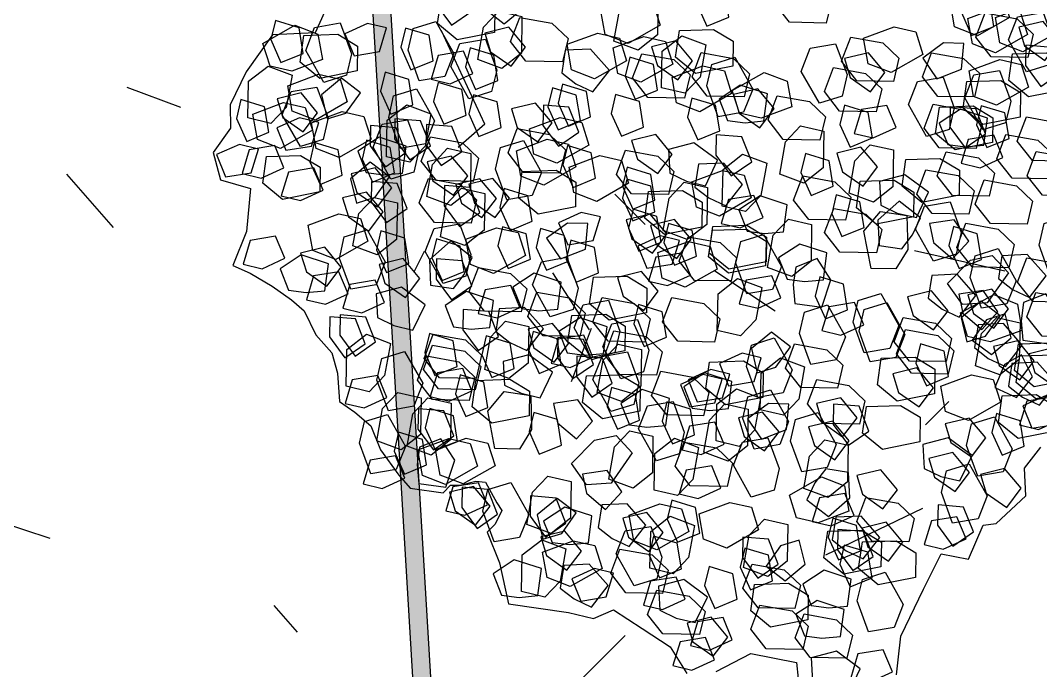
# Model space of a CAD drawing. Header units: metres. Extents: x 1851758 to 1852050, y 5187822 to 5188223.
# Drawn here: x 1851978.824 to 1851980.563, y 5187895.608 to 5187896.716 of the extents above; entities that cross this region are included whole.
import ezdxf

# ---------------------------------------------------------------- set-up
doc = ezdxf.new("R2010")
doc.units = ezdxf.units.M
doc.header["$LTSCALE"] = 2.5
for name, color, linetype in [('PRO_DEMOL_VEG', 94, 'CONTINUOUS'), ('PRO_VOI_PLANCHETTES', 232, 'CONTINUOUS'), ('PRO_VOI_VEG', 81, 'CONTINUOUS')]:
    doc.layers.add(name, color=color, linetype=linetype)

# ---------------------------------------------------------------- blocks, each defined once
blk = doc.blocks.new('arbuste fleurs blanches')
at = {"layer": 'PRO_VOI_VEG', "color": 66}
for points in [[(1.7704, -0.3832), (1.789, -0.2289), (1.9253, -0.179), (1.9733, -0.0308), (1.9913, 0.0923), (1.9665, 0.1677), (1.9969, 0.2644), (1.9451, 0.3466), (1.8393, 0.3432), (1.8072, 0.4878), (1.8173, 0.6115), (1.7526, 0.6186), (1.6677, 0.6388), (1.5915, 0.6632), (1.5383, 0.6862), (1.4762, 0.7521), (1.405, 0.7938), (1.3664, 0.8538), (1.3304, 0.9439), (1.2693, 0.9626), (1.2038, 0.9913), (1.147, 1.0588), (1.0613, 1.1223), (1.0109, 1.1532), (0.8997, 1.1348), (0.883, 1.102), (0.8516, 1.0923), (0.8052, 1.0624), (0.7724, 1.0559), (0.7147, 1.1115), (0.6908, 1.1317), (0.6977, 1.1822), (0.7159, 1.2169), (0.6442, 1.3044), (0.5726, 1.4277), (0.3687, 1.3946), (0.2812, 1.3886), (0.2255, 1.3389), (0.1121, 1.3707), (0.0025, 1.4012), (-0.079, 1.4702)], [(-0.1723, 1.4339), (-0.2665, 1.3398), (-0.4243, 1.3223), (-0.4461, 1.372)], [(-0.7623, 1.2598), (-0.7528, 1.2092), (-0.7368, 1.1289), (-0.7612, 0.953), (-0.7834, 0.8206), (-0.8776, 0.8095), (-0.89, 0.6843), (-0.9305, 0.6653), (-0.9984, 0.5446), (-0.9657, 0.4566), (-0.9971, 0.3707)]]:
    blk.add_lwpolyline(points, dxfattribs=at)
at = {"layer": 'PRO_VOI_VEG'}
for points in [[(-0.1553, 1.3976), (-0.1027, 1.3351), (-0.0242, 1.3751), (-0.0254, 1.4596), (-0.092, 1.4547)], [(-0.1921, 1.3143), (-0.1395, 1.2519), (-0.061, 1.2918), (-0.0622, 1.3764), (-0.1288, 1.3715)], [(-0.746, 1.2537), (-0.6933, 1.1913), (-0.6148, 1.2312), (-0.616, 1.3158), (-0.6826, 1.3109)], [(-0.4311, 1.2735), (-0.311, 1.3088), (-0.2415, 1.261), (-0.2463, 1.173), (-0.3571, 1.1592), (-0.425, 1.1925)], [(0.4173, 1.2583), (0.3897, 1.1814), (0.4637, 1.1336), (0.5362, 1.1771), (0.4985, 1.2322)], [(0.495, 0.9658), (0.459, 1.0857), (0.5062, 1.1555), (0.5943, 1.1513), (0.6088, 1.0406), (0.5759, 0.9724)], [(0.1703, 1.1136), (0.1427, 1.0367), (0.2167, 0.9889), (0.2892, 1.0324), (0.2515, 1.0875)], [(-0.2536, 0.8827), (-0.2896, 1.0026), (-0.2424, 1.0724), (-0.1543, 1.0682), (-0.1398, 0.9575), (-0.1726, 0.8893)], [(0.9655, 0.8343), (0.9295, 0.9542), (0.9767, 1.024), (1.0648, 1.0198), (1.0793, 0.909), (1.0465, 0.8409)], [(1.0688, 0.8481), (1.0328, 0.968), (1.0801, 1.0378), (1.1682, 1.0336), (1.1827, 0.9229), (1.1498, 0.8547)], [(0.2754, 0.7339), (0.2394, 0.8538), (0.2866, 0.9237), (0.3747, 0.9195), (0.3892, 0.8087), (0.3564, 0.7406)], [(1.1702, 0.7142), (1.0783, 0.7992), (1.0835, 0.8833), (1.1616, 0.9244), (1.2303, 0.8364), (1.2366, 0.761)], [(-0.4602, 0.7855), (-0.4076, 0.7231), (-0.3291, 0.763), (-0.3303, 0.8476), (-0.3968, 0.8427)], [(-0.0173, 0.8218), (0.1029, 0.857), (0.1724, 0.8093), (0.1676, 0.7212), (0.0568, 0.7074), (-0.0112, 0.7407)], [(-0.8485, 0.7456), (-0.7959, 0.6832), (-0.7173, 0.7231), (-0.7185, 0.8077), (-0.7851, 0.8028)], [(-0.2911, 0.783), (-0.3781, 0.8151), (-0.4281, 0.7318), (-0.3981, 0.6506), (-0.3207, 0.6627), (-0.2996, 0.7192)], [(0.9106, 0.7727), (0.9632, 0.7102), (1.0417, 0.7501), (1.0405, 0.8347), (0.9739, 0.8298)], [(-0.5472, 0.7337), (-0.5747, 0.6569), (-0.5007, 0.609), (-0.4282, 0.6525), (-0.4659, 0.7076)], [(-0.3685, 0.5631), (-0.4045, 0.683), (-0.3572, 0.7529), (-0.2691, 0.7486), (-0.2547, 0.6379), (-0.2875, 0.5698)], [(-0.0064, 0.5489), (-0.0424, 0.6688), (0.0049, 0.7386), (0.093, 0.7344), (0.1075, 0.6237), (0.0746, 0.5555)], [(0.0359, 0.687), (0.0885, 0.6246), (0.167, 0.6645), (0.1658, 0.7491), (0.0993, 0.7442)], [(0.2448, 0.6867), (0.2607, 0.5953), (0.3579, 0.5939), (0.413, 0.6606), (0.3637, 0.7215), (0.3043, 0.7113)], [(-0.0589, 0.4623), (-0.1508, 0.5473), (-0.1455, 0.6315), (-0.0675, 0.6726), (0.0012, 0.5845), (0.0075, 0.5091)], [(-0.103, 0.6676), (-0.1306, 0.5907), (-0.0566, 0.5429), (0.0159, 0.5864), (-0.0218, 0.6415)], [(0.7917, 0.5055), (0.7557, 0.6254), (0.8029, 0.6953), (0.891, 0.691), (0.9055, 0.5803), (0.8727, 0.5121)], [(0.402, 0.4642), (0.366, 0.5841), (0.4132, 0.6539), (0.5013, 0.6497), (0.5158, 0.539), (0.4829, 0.4708)], [(1.2859, 0.5759), (1.3385, 0.5134), (1.417, 0.5534), (1.4158, 0.6379), (1.3493, 0.633)], [(1.4128, 0.5854), (1.4654, 0.523), (1.544, 0.5629), (1.5428, 0.6475), (1.4762, 0.6425)], [(0.552, 0.5394), (0.6046, 0.4769), (0.6831, 0.5169), (0.6819, 0.6014), (0.6153, 0.5965)], [(0.6721, 0.5958), (0.6445, 0.519), (0.7185, 0.4711), (0.791, 0.5147), (0.7533, 0.5698)], [(1.6554, 0.5351), (1.708, 0.4726), (1.7865, 0.5126), (1.7853, 0.5972), (1.7187, 0.5922)], [(0.3262, 0.5322), (0.4463, 0.5675), (0.5159, 0.5198), (0.5111, 0.4317), (0.4002, 0.4179), (0.3323, 0.4512)], [(0.9174, 0.5491), (0.9334, 0.4577), (1.0306, 0.4563), (1.0857, 0.523), (1.0364, 0.5839), (0.9769, 0.5737)], [(1.4175, 0.3577), (1.3256, 0.4427), (1.3308, 0.5268), (1.4089, 0.5679), (1.4776, 0.4799), (1.4839, 0.4045)], [(-0.3422, 0.541), (-0.3698, 0.4641), (-0.2958, 0.4163), (-0.2233, 0.4598), (-0.261, 0.5149)], [(0.1337, 0.43), (0.0811, 0.4924), (0.0026, 0.4525), (0.0037, 0.3679), (0.0703, 0.3729)], [(1.0466, 0.3397), (1.1336, 0.3076), (1.1837, 0.3909), (1.1537, 0.4721), (1.0762, 0.46), (1.0552, 0.4035)], [(1.6012, 0.2737), (1.6538, 0.2113), (1.7323, 0.2512), (1.7311, 0.3358), (1.6645, 0.3309)], [(1.0718, 0.119), (1.0358, 0.2389), (1.083, 0.3087), (1.1711, 0.3045), (1.1856, 0.1937), (1.1528, 0.1256)], [(1.3993, 0.1623), (1.4763, 0.1352), (1.5237, 0.2095), (1.4797, 0.2817), (1.4248, 0.2437)], [(1.7515, 0.2414), (1.8041, 0.179), (1.8827, 0.2189), (1.8815, 0.3035), (1.8149, 0.2986)], [(0.2382, 0.1255), (0.3238, 0.2168), (0.4079, 0.211), (0.4485, 0.1328), (0.36, 0.0646), (0.2846, 0.0588)], [(0.3192, 0.1725), (0.3718, 0.1101), (0.4503, 0.15), (0.4491, 0.2346), (0.3826, 0.2296)], [(0.8019, 0.1377), (0.7492, 0.2002), (0.6707, 0.1603), (0.6719, 0.0757), (0.7385, 0.0806)], [(1.1581, 0.003), (1.1221, 0.1229), (1.1694, 0.1928), (1.2575, 0.1885), (1.272, 0.0778), (1.2391, 0.0096)], [(-0.8593, 0.1739), (-0.8869, 0.097), (-0.8129, 0.0492), (-0.7404, 0.0927), (-0.7781, 0.1478)], [(1.7258, 0.1055), (1.6982, 0.0287), (1.7722, -0.0192), (1.8447, 0.0243), (1.807, 0.0794)], [(-0.5279, 0.1003), (-0.5555, 0.0235), (-0.4815, -0.0244), (-0.409, 0.0192), (-0.4467, 0.0742)], [(-0.0229, -0.1173), (-0.0589, 0.0026), (-0.0116, 0.0725), (0.0765, 0.0683), (0.091, -0.0425), (0.0581, -0.1106)], [(1.402, -0.1513), (1.3101, -0.0663), (1.3154, 0.0179), (1.3934, 0.059), (1.4621, -0.0291), (1.4684, -0.1045)], [(-0.7222, 0.0321), (-0.7497, -0.0448), (-0.6758, -0.0926), (-0.6032, -0.0491), (-0.641, 0.006)], [(0.7827, -0.1453), (0.8683, -0.054), (0.9524, -0.0597), (0.993, -0.138), (0.9046, -0.2062), (0.8291, -0.212)], [(-0.3706, -0.2508), (-0.2836, -0.2829), (-0.2336, -0.1996), (-0.2636, -0.1184), (-0.341, -0.1304), (-0.3621, -0.187)], [(1.2343, -0.2595), (1.2869, -0.3219), (1.3654, -0.282), (1.3642, -0.1974), (1.2977, -0.2023)], [(1.6912, -0.2565), (1.6386, -0.1941), (1.5601, -0.234), (1.5613, -0.3186), (1.6279, -0.3137)], [(0.0333, -0.4332), (-0.0027, -0.3133), (0.0446, -0.2435), (0.1326, -0.2477), (0.1471, -0.3585), (0.1143, -0.4266)], [(-0.2121, -0.4432), (-0.2482, -0.3233), (-0.2009, -0.2535), (-0.1128, -0.2577), (-0.0983, -0.3684), (-0.1312, -0.4366)], [(1.1332, -0.4951), (1.0972, -0.3752), (1.1445, -0.3054), (1.2326, -0.3096), (1.2471, -0.4203), (1.2142, -0.4885)], [(0.2455, -0.3781), (0.2179, -0.4549), (0.2919, -0.5028), (0.3644, -0.4592), (0.3267, -0.4042)], [(0.747, -0.4585), (0.8326, -0.3671), (0.9167, -0.3729), (0.9574, -0.4512), (0.8689, -0.5193), (0.7934, -0.5252)], [(-0.5762, -0.5317), (-0.5236, -0.5942), (-0.4451, -0.5543), (-0.4463, -0.4697), (-0.5128, -0.4746)], [(0.7091, -0.6952), (0.6731, -0.5753), (0.7204, -0.5054), (0.8085, -0.5096), (0.823, -0.6204), (0.7901, -0.6885)], [(-0.613, -0.8903), (-0.6405, -0.9672), (-0.5666, -1.015), (-0.494, -0.9715), (-0.5318, -0.9164)], [(-0.6181, -0.9866), (-0.5326, -0.8953), (-0.4484, -0.901), (-0.4078, -0.9793), (-0.4963, -1.0475), (-0.5717, -1.0533)]]:
    blk.add_lwpolyline(points, close=True, dxfattribs=at)
at = {"layer": 'PRO_VOI_VEG', "color": 67}
for points in [[(0.4854, 1.3708), (0.5019, 1.2796), (0.5991, 1.2788), (0.6538, 1.3458), (0.6041, 1.4064), (0.5447, 1.3959)], [(-0.1473, 1.3874), (-0.1743, 1.3104), (-0.1001, 1.263), (-0.0278, 1.307), (-0.0659, 1.3618)], [(0.5429, 1.3748), (0.5781, 1.2546), (0.5304, 1.1851), (0.4423, 1.1899), (0.4285, 1.3007), (0.4618, 1.3687)], [(0.3926, 1.2815), (0.3404, 1.3443), (0.2617, 1.3049), (0.2623, 1.2203), (0.3289, 1.2248)], [(0.3, 1.353), (0.2679, 1.266), (0.3513, 1.216), (0.4324, 1.246), (0.4204, 1.3234), (0.3639, 1.3445)], [(0.3048, 1.2163), (0.3898, 1.3082), (0.4739, 1.3029), (0.515, 1.2249), (0.427, 1.1562), (0.3516, 1.1499)], [(0.1823, 1.2404), (0.2736, 1.1548), (0.2679, 1.0707), (0.1896, 1.0301), (0.1214, 1.1186), (0.1156, 1.194)], [(0.1085, 1.1884), (0.0461, 1.1358), (0.086, 1.0573), (0.1706, 1.0585), (0.1657, 1.125)], [(0.3756, 1.1477), (0.3921, 1.0564), (0.4893, 1.0556), (0.544, 1.1227), (0.4943, 1.1833), (0.4349, 1.1727)], [(0.7603, 1.2065), (0.7332, 1.1295), (0.8075, 1.0821), (0.8797, 1.1261), (0.8417, 1.1809)], [(0.1492, 1.1667), (0.1844, 1.0465), (0.1367, 0.977), (0.0487, 0.9818), (0.0349, 1.0926), (0.0682, 1.1606)], [(-0.6197, 0.9379), (-0.7111, 1.0235), (-0.7053, 1.1076), (-0.627, 1.1482), (-0.5588, 1.0597), (-0.553, 0.9843)], [(-0.5325, 1.086), (-0.516, 0.9948), (-0.4188, 0.994), (-0.3641, 1.0611), (-0.4138, 1.1216), (-0.4732, 1.1111)], [(-0.2002, 1.1335), (-0.2626, 1.0809), (-0.2227, 1.0024), (-0.1381, 1.0036), (-0.1431, 1.0702)], [(0.0611, 1.0074), (0.1461, 1.0993), (0.2303, 1.0941), (0.2714, 1.016), (0.1833, 0.9473), (0.1079, 0.941)], [(0.7585, 0.9932), (0.8435, 1.0851), (0.9277, 1.0798), (0.9688, 1.0018), (0.8808, 0.9331), (0.8054, 0.9268)], [(0.815, 1.0124), (0.8999, 1.1043), (0.9841, 1.0991), (1.0252, 1.021), (0.9372, 0.9523), (0.8618, 0.946)], [(1.0444, 1.1132), (0.982, 1.0606), (1.0219, 0.982), (1.1065, 0.9832), (1.1016, 1.0498)], [(-0.2264, 1.0407), (-0.3033, 1.0682), (-0.3511, 0.9943), (-0.3076, 0.9217), (-0.2525, 0.9595)], [(-0.5207, 1.0217), (-0.5832, 0.9691), (-0.5433, 0.8906), (-0.4587, 0.8917), (-0.4636, 0.9583)], [(-0.1646, 0.9305), (-0.0796, 1.0224), (0.0046, 1.0172), (0.0457, 0.9392), (-0.0423, 0.8704), (-0.1177, 0.8641)], [(-0.5347, 0.9169), (-0.5668, 0.8299), (-0.4835, 0.7798), (-0.4023, 0.8098), (-0.4144, 0.8872), (-0.4709, 0.9083)], [(0.2158, 0.9086), (0.251, 0.7885), (0.2033, 0.7189), (0.1153, 0.7237), (0.1015, 0.8346), (0.1348, 0.9025)], [(-0.6188, 0.8987), (-0.6458, 0.8217), (-0.5715, 0.7743), (-0.4993, 0.8183), (-0.5374, 0.8732)], [(0.2384, 0.8112), (0.3298, 0.7256), (0.324, 0.6415), (0.2457, 0.6009), (0.1775, 0.6894), (0.1717, 0.7648)], [(0.3977, 0.7485), (0.3352, 0.6959), (0.3752, 0.6173), (0.4597, 0.6185), (0.4548, 0.6851)], [(0.9097, 0.7284), (1.0296, 0.7645), (1.0994, 0.7172), (1.0952, 0.6291), (0.9844, 0.6146), (0.9163, 0.6475)], [(-0.7815, 0.4984), (-0.8729, 0.5839), (-0.8671, 0.6681), (-0.7888, 0.7087), (-0.7206, 0.6202), (-0.7148, 0.5448)], [(-0.238, 0.4868), (-0.3294, 0.5724), (-0.3236, 0.6565), (-0.2453, 0.6971), (-0.1771, 0.6087), (-0.1713, 0.5332)], [(0.4373, 0.6972), (0.5287, 0.6116), (0.5229, 0.5275), (0.4446, 0.4869), (0.3764, 0.5754), (0.3706, 0.6508)], [(0.065, 0.6847), (0.1003, 0.5646), (0.0526, 0.495), (-0.0355, 0.4998), (-0.0493, 0.6107), (-0.016, 0.6786)], [(0.71, 0.6475), (0.6475, 0.5949), (0.6875, 0.5164), (0.772, 0.5176), (0.7671, 0.5842)], [(1.4915, 0.599), (1.5081, 0.5078), (1.6053, 0.507), (1.66, 0.5741), (1.6102, 0.6346), (1.5508, 0.6241)], [(-0.9483, 0.602), (-0.9754, 0.525), (-0.9011, 0.4776), (-0.8288, 0.5216), (-0.8669, 0.5765)], [(-0.7642, 0.6032), (-0.7912, 0.5262), (-0.717, 0.4789), (-0.6447, 0.5228), (-0.6828, 0.5777)], [(-0.3408, 0.6245), (-0.3679, 0.5474), (-0.2936, 0.5001), (-0.2213, 0.544), (-0.2594, 0.5989)], [(0.0579, 0.567), (0.0744, 0.4757), (0.1716, 0.4749), (0.2263, 0.542), (0.1766, 0.6026), (0.1172, 0.592)], [(0.2389, 0.5386), (0.1867, 0.6014), (0.1079, 0.562), (0.1086, 0.4774), (0.1752, 0.4819)], [(0.2191, 0.515), (0.1669, 0.5778), (0.0881, 0.5383), (0.0888, 0.4538), (0.1554, 0.4583)], [(0.7738, 0.5856), (0.7417, 0.4986), (0.825, 0.4486), (0.9062, 0.4786), (0.8942, 0.556), (0.8376, 0.5771)], [(1.4898, 0.5826), (1.4627, 0.5055), (1.537, 0.4582), (1.6092, 0.5022), (1.5712, 0.557)], [(-0.815, 0.32), (-0.9063, 0.4056), (-0.9006, 0.4897), (-0.8223, 0.5304), (-0.7541, 0.4419), (-0.7483, 0.3665)], [(-0.0463, 0.5381), (-0.0111, 0.4179), (-0.0588, 0.3484), (-0.1468, 0.3532), (-0.1606, 0.464), (-0.1273, 0.532)], [(1.2228, 0.5386), (1.1957, 0.4616), (1.27, 0.4142), (1.3422, 0.4582), (1.3041, 0.513)], [(-0.0183, 0.2902), (-0.1096, 0.3758), (-0.1039, 0.4599), (-0.0256, 0.5005), (0.0426, 0.412), (0.0484, 0.3366)], [(0.6157, 0.4852), (0.7356, 0.5212), (0.8055, 0.4739), (0.8012, 0.3858), (0.6905, 0.3713), (0.6223, 0.4042)], [(-0.7818, 0.4743), (-0.8088, 0.3972), (-0.7346, 0.3499), (-0.6623, 0.3939), (-0.7004, 0.4487)], [(0.7156, 0.4193), (0.7322, 0.3281), (0.8294, 0.3273), (0.8841, 0.3943), (0.8344, 0.4549), (0.775, 0.4444)], [(1.4032, 0.3945), (1.4882, 0.4865), (1.5723, 0.4812), (1.6134, 0.4032), (1.5254, 0.3344), (1.45, 0.3281)], [(0.3956, 0.4517), (0.3331, 0.3991), (0.3731, 0.3206), (0.4576, 0.3217), (0.4527, 0.3883)], [(-0.82, 0.2667), (-0.735, 0.3587), (-0.6508, 0.3534), (-0.6097, 0.2754), (-0.6978, 0.2066), (-0.7731, 0.2003)], [(-0.5601, 0.3653), (-0.5872, 0.2883), (-0.5129, 0.2409), (-0.4407, 0.2849), (-0.4787, 0.3397)], [(0.8762, 0.278), (0.9612, 0.3699), (1.0453, 0.3647), (1.0865, 0.2866), (0.9984, 0.2179), (0.923, 0.2116)], [(1.4102, 0.36), (1.3831, 0.2829), (1.4574, 0.2356), (1.5296, 0.2796), (1.4916, 0.3344)], [(-0.8963, 0.2556), (-0.9485, 0.3184), (-1.0272, 0.2789), (-1.0266, 0.1943), (-0.96, 0.1989)], [(-0.157, 0.1283), (-0.2484, 0.2139), (-0.2426, 0.298), (-0.1643, 0.3386), (-0.0961, 0.2501), (-0.0903, 0.1747)], [(0.1749, 0.3245), (0.2102, 0.2044), (0.1624, 0.1349), (0.0744, 0.1396), (0.0606, 0.2505), (0.0939, 0.3184)], [(0.4344, 0.3351), (0.4074, 0.2581), (0.4816, 0.2107), (0.5539, 0.2547), (0.5158, 0.3095)], [(0.9183, 0.3382), (0.8558, 0.2856), (0.8958, 0.2071), (0.9803, 0.2083), (0.9754, 0.2748)], [(1.984, 0.2683), (1.9318, 0.3311), (1.853, 0.2916), (1.8537, 0.2071), (1.9203, 0.2116)], [(-0.5619, 0.2893), (-0.6243, 0.2367), (-0.5844, 0.1581), (-0.4998, 0.1593), (-0.5048, 0.2259)], [(0.7924, 0.3049), (0.73, 0.2522), (0.7699, 0.1737), (0.8545, 0.1749), (0.8495, 0.2415)], [(-0.3189, 0.0357), (-0.4102, 0.1213), (-0.4045, 0.2055), (-0.3262, 0.2461), (-0.258, 0.1576), (-0.2522, 0.0822)], [(1.4073, 0.2726), (1.3803, 0.1956), (1.4546, 0.1482), (1.5268, 0.1922), (1.4887, 0.2471)], [(1.6164, 0.2586), (1.554, 0.206), (1.5939, 0.1275), (1.6785, 0.1287), (1.6735, 0.1953)], [(1.6164, 0.2586), (1.554, 0.206), (1.5939, 0.1275), (1.6785, 0.1287), (1.6735, 0.1953)], [(-0.9497, 0.2356), (-0.9818, 0.1486), (-0.8985, 0.0985), (-0.8173, 0.1285), (-0.8293, 0.2059), (-0.8859, 0.227)], [(-0.602, 0.1901), (-0.4821, 0.2262), (-0.4123, 0.1789), (-0.4165, 0.0908), (-0.5272, 0.0763), (-0.5954, 0.1092)], [(0.9516, 0.2124), (0.8892, 0.1598), (0.9291, 0.0813), (1.0137, 0.0824), (1.0088, 0.149)], [(-0.8019, -0.0117), (-0.8372, 0.1084), (-0.7895, 0.178), (-0.7014, 0.1732), (-0.6876, 0.0623), (-0.7209, -0.0056)], [(0.1809, 0.1495), (0.3008, 0.1855), (0.3706, 0.1382), (0.3664, 0.0501), (0.2556, 0.0356), (0.1875, 0.0685)], [(0.5205, 0.132), (0.4683, 0.1948), (0.3895, 0.1553), (0.3902, 0.0708), (0.4568, 0.0753)], [(1.014, 0.1856), (0.9869, 0.1086), (1.0612, 0.0612), (1.1334, 0.1052), (1.0954, 0.1601)], [(1.0561, 0.2), (1.029, 0.1229), (1.1033, 0.0756), (1.1756, 0.1196), (1.1375, 0.1744)], [(1.4491, 0.197), (1.3867, 0.1444), (1.4266, 0.0659), (1.5112, 0.0671), (1.5062, 0.1337)], [(1.8154, 0.1197), (1.7632, 0.1824), (1.6844, 0.143), (1.6851, 0.0584), (1.7517, 0.0629)], [(1.6973, 0.0904), (1.7823, 0.1824), (1.8664, 0.1771), (1.9075, 0.0991), (1.8195, 0.0303), (1.7441, 0.024)], [(1.6973, 0.0904), (1.7823, 0.1824), (1.8664, 0.1771), (1.9075, 0.0991), (1.8195, 0.0303), (1.7441, 0.024)], [(1.8994, 0.1942), (1.8369, 0.1416), (1.8769, 0.063), (1.9614, 0.0642), (1.9565, 0.1308)], [(-0.9823, 0.16), (-1.0094, 0.083), (-0.9351, 0.0356), (-0.8629, 0.0796), (-0.9009, 0.1345)], [(0.3815, 0.1569), (0.3191, 0.1043), (0.359, 0.0258), (0.4436, 0.027), (0.4387, 0.0935)], [(0.4656, 0.1398), (0.4386, 0.0628), (0.5128, 0.0154), (0.5851, 0.0594), (0.547, 0.1142)], [(1.1721, 0.1559), (1.145, 0.0789), (1.2193, 0.0315), (1.2916, 0.0755), (1.2535, 0.1303)], [(1.4972, 0.0591), (1.5822, 0.151), (1.6664, 0.1457), (1.7075, 0.0677), (1.6194, -0.001), (1.544, -0.0073)], [(-0.7297, -0.014), (-0.6529, -0.0416), (-0.605, 0.0324), (-0.6485, 0.1049), (-0.7036, 0.0672)], [(0.3805, 0.1322), (0.3534, 0.0552), (0.4277, 0.0079), (0.4999, 0.0518), (0.4619, 0.1067)], [(1.9202, 0.1171), (1.9555, -0.0031), (1.9078, -0.0726), (1.8197, -0.0678), (1.8059, 0.043), (1.8392, 0.111)], [(-0.118, 0.0509), (-0.1015, -0.0404), (-0.0043, -0.0412), (0.0504, 0.0259), (0.0007, 0.0865), (-0.0587, 0.0759)], [(1.4292, 0.1003), (1.4645, -0.0198), (1.4168, -0.0894), (1.3287, -0.0846), (1.3149, 0.0262), (1.3482, 0.0942)], [(0.5623, 0.0554), (0.4998, 0.0028), (0.5397, -0.0758), (0.6243, -0.0746), (0.6194, -0.008)], [(1.6132, -0.0374), (1.6982, 0.0545), (1.7824, 0.0493), (1.8235, -0.0288), (1.7355, -0.0975), (1.6601, -0.1038)], [(-1.0071, -0.0269), (-0.8872, 0.0091), (-0.8174, -0.0381), (-0.8216, -0.1262), (-0.9324, -0.1407), (-1.0005, -0.1079)], [(-0.5984, 0.0323), (-0.6305, -0.0547), (-0.5472, -0.1048), (-0.466, -0.0748), (-0.4781, 0.0026), (-0.5346, 0.0237)], [(0.6145, -0.0629), (0.6995, 0.029), (0.7837, 0.0238), (0.8248, -0.0542), (0.7367, -0.123), (0.6613, -0.1293)], [(0.7903, 0.0081), (0.7279, -0.0445), (0.7678, -0.1231), (0.8524, -0.1219), (0.8475, -0.0553)], [(0.803, -0.0616), (0.888, 0.0303), (0.9721, 0.025), (1.0132, -0.053), (0.9252, -0.1217), (0.8498, -0.128)], [(-0.6541, -0.2303), (-0.7455, -0.1447), (-0.7397, -0.0606), (-0.6614, -0.02), (-0.5933, -0.1084), (-0.5874, -0.1839)], [(0.2004, -0.141), (0.2854, -0.0491), (0.3695, -0.0543), (0.4106, -0.1323), (0.3226, -0.2011), (0.2472, -0.2074)], [(1.276, -0.0643), (1.2135, -0.1169), (1.2535, -0.1954), (1.338, -0.1942), (1.3331, -0.1277)], [(1.4588, -0.0428), (1.3964, -0.0954), (1.4363, -0.1739), (1.5209, -0.1727), (1.516, -0.1061)], [(-0.8063, -0.1042), (-0.8384, -0.1912), (-0.7551, -0.2412), (-0.674, -0.2112), (-0.686, -0.1338), (-0.7425, -0.1127)], [(0.2746, -0.089), (0.2425, -0.176), (0.3259, -0.226), (0.407, -0.196), (0.395, -0.1186), (0.3385, -0.0975)], [(0.9528, -0.1033), (0.9257, -0.1803), (1, -0.2276), (1.0723, -0.1837), (1.0342, -0.1288)], [(0.5294, -0.1245), (0.5024, -0.2015), (0.5766, -0.2489), (0.6489, -0.2049), (0.6108, -0.15)], [(0.8984, -0.1643), (0.836, -0.2169), (0.8759, -0.2955), (0.9605, -0.2943), (0.9555, -0.2277)], [(0.686, -0.2081), (0.6236, -0.2607), (0.6635, -0.3392), (0.7481, -0.338), (0.7432, -0.2714)], [(0.8689, -0.1866), (0.8065, -0.2392), (0.8464, -0.3177), (0.931, -0.3165), (0.926, -0.2499)], [(-0.5237, -0.3128), (-0.4038, -0.2768), (-0.334, -0.3241), (-0.3382, -0.4122), (-0.4489, -0.4267), (-0.5171, -0.3938)], [(0.4343, -0.2748), (0.3719, -0.3274), (0.4118, -0.4059), (0.4964, -0.4047), (0.4914, -0.3381)], [(-0.1508, -0.2947), (-0.1779, -0.3717), (-0.1036, -0.419), (-0.0313, -0.3751), (-0.0694, -0.3202)], [(0.8249, -0.3228), (0.7928, -0.4098), (0.8761, -0.4599), (0.9573, -0.4299), (0.9453, -0.3524), (0.8887, -0.3314)], [(1.1172, -0.3222), (1.0901, -0.3993), (1.1644, -0.4466), (1.2367, -0.4026), (1.1986, -0.3478)], [(0.2387, -0.4044), (0.2553, -0.4957), (0.3525, -0.4965), (0.4072, -0.4294), (0.3575, -0.3689), (0.2981, -0.3794)], [(0.372, -0.4601), (0.457, -0.3682), (0.5412, -0.3735), (0.5823, -0.4515), (0.4943, -0.5202), (0.4189, -0.5265)], [(-0.0691, -0.4081), (-0.1315, -0.4607), (-0.0916, -0.5393), (-0.007, -0.5381), (-0.012, -0.4715)], [(0.6058, -0.407), (0.6411, -0.5271), (0.5933, -0.5967), (0.5053, -0.5919), (0.4915, -0.481), (0.5248, -0.4131)], [(0.5938, -0.4953), (0.6788, -0.4033), (0.763, -0.4086), (0.8041, -0.4866), (0.7161, -0.5554), (0.6407, -0.5617)], [(-0.8639, -0.4857), (-0.744, -0.4497), (-0.6742, -0.4969), (-0.6784, -0.585), (-0.7891, -0.5995), (-0.8573, -0.5667)], [(0.5604, -0.4493), (0.5333, -0.5263), (0.6076, -0.5736), (0.6799, -0.5297), (0.6418, -0.4748)], [(-0.7472, -0.5099), (-0.6273, -0.4739), (-0.5574, -0.5211), (-0.5617, -0.6092), (-0.6724, -0.6237), (-0.7405, -0.5909)], [(-0.5018, -0.5525), (-0.4853, -0.6438), (-0.3881, -0.6446), (-0.3334, -0.5775), (-0.3831, -0.517), (-0.4425, -0.5275)], [(0.6745, -0.6089), (0.7595, -0.517), (0.8437, -0.5222), (0.8848, -0.6002), (0.7968, -0.669), (0.7214, -0.6753)], [(-0.5139, -0.5474), (-0.5763, -0.6), (-0.5364, -0.6785), (-0.4518, -0.6773), (-0.4567, -0.6107)], [(-0.4826, -0.6007), (-0.3912, -0.6863), (-0.397, -0.7704), (-0.4753, -0.811), (-0.5435, -0.7226), (-0.5493, -0.6471)], [(-0.0782, -0.6092), (-0.1053, -0.6862), (-0.031, -0.7336), (0.0412, -0.6896), (0.0032, -0.6347)], [(-0.5871, -0.7868), (-0.5021, -0.6949), (-0.4179, -0.7001), (-0.3768, -0.7782), (-0.4649, -0.8469), (-0.5402, -0.8532)], [(-0.4212, -0.6992), (-0.3013, -0.6632), (-0.2315, -0.7104), (-0.2357, -0.7985), (-0.3465, -0.813), (-0.4146, -0.7802)], [(-0.2102, -0.7843), (-0.1252, -0.6924), (-0.041, -0.6976), (0.0001, -0.7757), (-0.0879, -0.8444), (-0.1633, -0.8507)], [(-0.565, -0.8338), (-0.4737, -0.9193), (-0.4794, -1.0035), (-0.5577, -1.0441), (-0.6259, -0.9556), (-0.6317, -0.8802)], [(-0.5295, -0.956), (-0.4445, -0.8641), (-0.3603, -0.8693), (-0.3192, -0.9474), (-0.4072, -1.0161), (-0.4826, -1.0224)], [(-0.4538, -0.9932), (-0.3688, -0.9013), (-0.2847, -0.9065), (-0.2436, -0.9845), (-0.3316, -1.0533), (-0.407, -1.0596)]]:
    blk.add_lwpolyline(points, close=True, dxfattribs=at)
at = {"layer": 'PRO_VOI_VEG', "color": 254}
for points in [[(-0.6245, 1.3717), (-0.6381, 1.2767), (-0.5429, 1.244), (-0.4672, 1.292), (-0.4962, 1.3678), (-0.558, 1.3769)], [(0.0028, 1.2311), (0.0554, 1.1686), (0.1339, 1.2085), (0.1327, 1.2931), (0.0661, 1.2882)], [(-0.1031, 1.2303), (-0.1658, 1.1781), (-0.1264, 1.0994), (-0.0418, 1.1), (-0.0463, 1.1666)], [(0.6902, 1.0312), (0.5988, 1.1168), (0.6046, 1.2009), (0.6829, 1.2415), (0.7511, 1.1531), (0.7569, 1.0776)], [(0.7424, 1.1277), (0.795, 1.0653), (0.8735, 1.1052), (0.8724, 1.1898), (0.8058, 1.1849)], [(1.0392, 1.1256), (1.0918, 1.0632), (1.1703, 1.1031), (1.1691, 1.1877), (1.1026, 1.1828)], [(0.4461, 1.063), (0.5229, 1.0355), (0.5708, 1.1094), (0.5272, 1.182), (0.4721, 1.1442)], [(0.5211, 1.173), (0.4693, 1.1062), (0.5268, 1.0353), (0.6122, 1.0548), (0.5927, 1.1212)], [(0.2391, 1.1178), (0.2064, 1.031), (0.2894, 0.9804), (0.3708, 1.0099), (0.3592, 1.0874), (0.3028, 1.1088)], [(0.9884, 1.1291), (0.897, 1.1131), (0.8956, 1.0159), (0.9623, 0.9608), (1.0232, 1.0101), (1.013, 1.0696)], [(1.1612, 0.937), (1.0699, 1.0226), (1.0757, 1.1067), (1.1539, 1.1473), (1.2221, 1.0588), (1.2279, 0.9834)], [(0.0865, 1.0533), (0.0237, 1.0011), (0.0632, 0.9223), (0.1477, 0.923), (0.1432, 0.9896)], [(0.3539, 1.0214), (0.3197, 0.9472), (0.3892, 0.8931), (0.4653, 0.9301), (0.4325, 0.9882)], [(0.3253, 0.8103), (0.3632, 0.9296), (0.4417, 0.9606), (0.512, 0.9074), (0.4615, 0.8078), (0.3959, 0.7701)], [(1.1803, 0.8827), (1.2329, 0.8203), (1.3114, 0.8602), (1.3102, 0.9448), (1.2436, 0.9399)], [(0.7766, 0.937), (0.8383, 0.823), (0.8051, 0.7422), (0.7148, 0.728), (0.6769, 0.8373), (0.6958, 0.9133)], [(0.0011, 0.8329), (0.0537, 0.7705), (0.1322, 0.8104), (0.131, 0.895), (0.0645, 0.8901)], [(1.3245, 0.8877), (1.3597, 0.7675), (1.312, 0.698), (1.2239, 0.7028), (1.2102, 0.8136), (1.2435, 0.8816)], [(0.9043, 0.8635), (0.8415, 0.8113), (0.8809, 0.7326), (0.9655, 0.7332), (0.961, 0.7998)], [(0.9094, 0.8069), (1.0295, 0.8421), (1.099, 0.7944), (1.0942, 0.7064), (0.9834, 0.6926), (0.9155, 0.7259)], [(-0.1072, 0.8314), (-0.0159, 0.7458), (-0.0217, 0.6616), (-0.0999, 0.621), (-0.1681, 0.7095), (-0.1739, 0.7849)], [(0.5212, 0.8219), (0.487, 0.7477), (0.5564, 0.6936), (0.6325, 0.7306), (0.5998, 0.7888)], [(1.3262, 0.7805), (1.2743, 0.7137), (1.3318, 0.6428), (1.4172, 0.6623), (1.3978, 0.7287)], [(1.0467, 0.7613), (0.9839, 0.7091), (1.0233, 0.6303), (1.1079, 0.631), (1.1034, 0.6976)], [(0.6816, 0.7254), (0.668, 0.6303), (0.7632, 0.5977), (0.8389, 0.6457), (0.8099, 0.7215), (0.7481, 0.7306)], [(-0.0144, 0.5804), (-0.0809, 0.6327), (-0.1521, 0.5757), (-0.1331, 0.4901), (-0.0666, 0.5091)], [(-0.7684, 0.5637), (-0.7821, 0.4686), (-0.6868, 0.436), (-0.6111, 0.4839), (-0.6401, 0.5597), (-0.7019, 0.5688)], [(-0.3701, 0.5623), (-0.4219, 0.4955), (-0.3644, 0.4246), (-0.279, 0.4442), (-0.2984, 0.5105)], [(0.4385, 0.5812), (0.5298, 0.4956), (0.5241, 0.4115), (0.4458, 0.3709), (0.3776, 0.4594), (0.3718, 0.5348)], [(0.5522, 0.5487), (0.6436, 0.4631), (0.6378, 0.3789), (0.5595, 0.3383), (0.4914, 0.4268), (0.4856, 0.5022)], [(0.5211, 0.517), (0.537, 0.4257), (0.6342, 0.4243), (0.6893, 0.491), (0.64, 0.5519), (0.5805, 0.5417)], [(0.8403, 0.4533), (0.8929, 0.3908), (0.9714, 0.4308), (0.9702, 0.5153), (0.9037, 0.5104)], [(1.1144, 0.4536), (1.2063, 0.3686), (1.201, 0.2844), (1.123, 0.2433), (1.0543, 0.3313), (1.048, 0.4067)], [(-0.2753, 0.3889), (-0.1552, 0.4241), (-0.0857, 0.3764), (-0.0904, 0.2883), (-0.2013, 0.2745), (-0.2692, 0.3078)], [(-0.0796, 0.302), (-0.0027, 0.2744), (0.0451, 0.3484), (0.0016, 0.4209), (-0.0535, 0.3832)], [(0.732, 0.4517), (0.8233, 0.3661), (0.8176, 0.282), (0.7393, 0.2414), (0.6711, 0.3298), (0.6653, 0.4053)], [(1.3462, 0.2392), (1.3109, 0.3593), (1.3587, 0.4289), (1.4467, 0.4241), (1.4605, 0.3133), (1.4272, 0.2453)], [(-1.0353, 0.2587), (-0.9827, 0.1962), (-0.9042, 0.2362), (-0.9054, 0.3207), (-0.9719, 0.3158)], [(-0.3478, 0.0588), (-0.4392, 0.1444), (-0.4334, 0.2285), (-0.3551, 0.2692), (-0.287, 0.1807), (-0.2812, 0.1053)], [(0.8248, 0.2008), (0.7583, 0.253), (0.6871, 0.196), (0.7061, 0.1105), (0.7726, 0.1295)], [(-0.7864, 0.2245), (-0.8675, 0.2342), (-0.8976, 0.1514), (-0.8389, 0.0904), (-0.7937, 0.1395)], [(-0.2956, 0.1554), (-0.243, 0.0929), (-0.1645, 0.1328), (-0.1657, 0.2174), (-0.2323, 0.2125)], [(0.0011, 0.1533), (0.0538, 0.0908), (0.1323, 0.1308), (0.1311, 0.2153), (0.0645, 0.2104)], [(0.1232, -0.0354), (0.0318, 0.0502), (0.0376, 0.1343), (0.1159, 0.1749), (0.1841, 0.0864), (0.1899, 0.011)], [(-0.799, 0.1454), (-0.8317, 0.0586), (-0.7487, 0.008), (-0.6673, 0.0375), (-0.6789, 0.115), (-0.7353, 0.1364)], [(-0.0497, 0.1567), (-0.141, 0.1408), (-0.1425, 0.0436), (-0.0757, -0.0115), (-0.0149, 0.0378), (-0.025, 0.0972)], [(1.3914, 0.169), (1.4828, 0.0834), (1.477, -0.0007), (1.3988, -0.0413), (1.3306, 0.0471), (1.3248, 0.1226)], [(1.3603, 0.1374), (1.3762, 0.046), (1.4734, 0.0446), (1.5285, 0.1113), (1.4792, 0.1722), (1.4197, 0.162)], [(1.7193, 0.1559), (1.8112, 0.0709), (1.8059, -0.0133), (1.7279, -0.0544), (1.6592, 0.0336), (1.6529, 0.109)], [(-0.6642, 0.0938), (-0.7413, 0.1209), (-0.7886, 0.0466), (-0.7447, -0.0256), (-0.6898, 0.0124)], [(1.0008, -0.0933), (0.9094, -0.0078), (0.9152, 0.0764), (0.9935, 0.117), (1.0616, 0.0285), (1.0675, -0.0469)], [(1.1219, 0.0912), (1.242, 0.1265), (1.3115, 0.0787), (1.3067, -0.0093), (1.1959, -0.0231), (1.128, 0.0102)], [(-0.5981, 0.017), (-0.6875, -0.0769), (-0.7746, -0.0701), (-0.816, 0.0113), (-0.7238, 0.0811), (-0.6456, 0.0865)], [(-0.8287, 0.0421), (-0.9234, 0.0258), (-0.9251, -0.0748), (-0.8561, -0.1321), (-0.7929, -0.0811), (-0.8033, -0.0195)], [(-0.6841, 0.049), (-0.7184, -0.0251), (-0.6489, -0.0793), (-0.5728, -0.0423), (-0.6055, 0.0159)], [(0.3535, -0.1296), (0.3183, -0.0095), (0.366, 0.06), (0.4541, 0.0552), (0.4678, -0.0556), (0.4345, -0.1235)], [(1.5798, -0.0808), (1.6567, -0.1084), (1.7045, -0.0344), (1.661, 0.0381), (1.6059, 0.0004)], [(-0.7127, -0.1621), (-0.6748, -0.0427), (-0.5964, -0.0118), (-0.526, -0.065), (-0.5766, -0.1646), (-0.6422, -0.2023)], [(0.1422, -0.0896), (0.1948, -0.1521), (0.2734, -0.1121), (0.2722, -0.0276), (0.2056, -0.0325)], [(-0.2615, -0.0353), (-0.1997, -0.1494), (-0.233, -0.2301), (-0.3232, -0.2444), (-0.3612, -0.1351), (-0.3422, -0.0591)], [(0.2864, -0.0847), (0.3217, -0.2048), (0.274, -0.2744), (0.1859, -0.2696), (0.1721, -0.1587), (0.2054, -0.0908)], [(1.7092, -0.0764), (1.8011, -0.1614), (1.7959, -0.2455), (1.7178, -0.2866), (1.6491, -0.1986), (1.6428, -0.1232)], [(1.9475, -0.141), (1.8625, -0.2329), (1.7783, -0.2277), (1.7372, -0.1496), (1.8253, -0.0809), (1.9006, -0.0746)], [(-0.4569, -0.123), (-0.3656, -0.2086), (-0.3713, -0.2927), (-0.4496, -0.3333), (-0.5178, -0.2449), (-0.5236, -0.1694)], [(-0.1338, -0.1088), (-0.1966, -0.161), (-0.1571, -0.2398), (-0.0726, -0.2392), (-0.0771, -0.1725)], [(-0.1287, -0.1655), (-0.0086, -0.1302), (0.061, -0.1779), (0.0562, -0.266), (-0.0547, -0.2798), (-0.1226, -0.2465)], [(0.3624, -0.1338), (0.3487, -0.2289), (0.4439, -0.2615), (0.5197, -0.2135), (0.4907, -0.1377), (0.4288, -0.1286)], [(-0.5169, -0.1505), (-0.5511, -0.2246), (-0.4816, -0.2788), (-0.4055, -0.2418), (-0.4383, -0.1836)], [(1.2209, -0.1732), (1.3122, -0.2588), (1.3065, -0.3429), (1.2282, -0.3835), (1.16, -0.295), (1.1542, -0.2196)], [(-0.8447, -0.4058), (-0.9361, -0.3203), (-0.9303, -0.2361), (-0.852, -0.1955), (-0.7838, -0.284), (-0.778, -0.3594)], [(0.2881, -0.1919), (0.2363, -0.2587), (0.2937, -0.3296), (0.3791, -0.31), (0.3597, -0.2437)], [(1.4079, -0.3902), (1.3165, -0.3046), (1.3223, -0.2205), (1.4006, -0.1798), (1.4688, -0.2683), (1.4746, -0.3438)], [(-0.3565, -0.247), (-0.3701, -0.3421), (-0.2749, -0.3747), (-0.1991, -0.3267), (-0.2281, -0.2509), (-0.29, -0.2418)], [(0.0086, -0.2111), (-0.0542, -0.2633), (-0.0147, -0.3421), (0.0698, -0.3414), (0.0653, -0.2748)], [(0.399, -0.5813), (0.3076, -0.4957), (0.3134, -0.4116), (0.3917, -0.371), (0.4599, -0.4595), (0.4657, -0.5349)], [(0.5201, -0.3967), (0.6402, -0.3615), (0.7098, -0.4092), (0.705, -0.4973), (0.5942, -0.5111), (0.5262, -0.4778)], [(-0.1978, -0.5191), (-0.1451, -0.5815), (-0.0666, -0.5416), (-0.0678, -0.457), (-0.1344, -0.462)], [(1.2632, -0.4817), (1.1836, -0.4529), (1.1339, -0.5295), (1.1788, -0.6047), (1.236, -0.5657)], [(-0.3061, -0.5207), (-0.2147, -0.6063), (-0.2205, -0.6904), (-0.2988, -0.731), (-0.367, -0.6425), (-0.3728, -0.5671)], [(0.0763, -0.5188), (0.1682, -0.6038), (0.163, -0.688), (0.085, -0.7291), (0.0162, -0.641), (0.0099, -0.5657)], [(-0.2133, -0.7716), (-0.2798, -0.7194), (-0.351, -0.7764), (-0.332, -0.8619), (-0.2655, -0.8429)]]:
    blk.add_lwpolyline(points, close=True, dxfattribs=at)
at = {"layer": 'PRO_VOI_VEG', "color": 9}
for points in [[(-0.0804, 1.3314), (0.0397, 1.3667), (0.1093, 1.319), (0.1045, 1.2309), (-0.0064, 1.2171), (-0.0743, 1.2504)], [(-0.584, 1.2565), (-0.4639, 1.2917), (-0.3944, 1.244), (-0.3992, 1.1559), (-0.51, 1.1422), (-0.5779, 1.1755)], [(0.082, 1.2357), (0.2021, 1.271), (0.2716, 1.2233), (0.2669, 1.1352), (0.156, 1.1214), (0.0881, 1.1547)], [(-0.5411, 1.1923), (-0.5252, 1.1009), (-0.428, 1.0995), (-0.3729, 1.1662), (-0.4222, 1.2271), (-0.4816, 1.2169)], [(-0.3634, 1.1483), (-0.2433, 1.1836), (-0.1737, 1.1358), (-0.1785, 1.0478), (-0.2894, 1.034), (-0.3573, 1.0673)], [(0.9679, 1.0048), (0.9052, 0.9526), (0.9446, 0.8739), (1.0292, 0.8745), (1.0247, 0.9411)], [(-0.4551, 0.9457), (-0.5179, 0.8935), (-0.4785, 0.8147), (-0.3939, 0.8153), (-0.3984, 0.8819)], [(0.6263, 0.9099), (0.5636, 0.8577), (0.603, 0.7789), (0.6876, 0.7796), (0.6831, 0.8462)], [(-0.6651, 0.8146), (-0.545, 0.8499), (-0.4755, 0.8022), (-0.4803, 0.7141), (-0.5911, 0.7003), (-0.659, 0.7336)], [(-0.2292, 0.7856), (-0.3142, 0.6936), (-0.3983, 0.6989), (-0.4394, 0.7769), (-0.3514, 0.8456), (-0.276, 0.8519)], [(0.9009, 0.766), (1.021, 0.8012), (1.0906, 0.7535), (1.0858, 0.6654), (0.975, 0.6516), (0.907, 0.6849)], [(0.2043, 0.7393), (0.1416, 0.6871), (0.181, 0.6084), (0.2656, 0.609), (0.2611, 0.6756)], [(0.8593, 0.7098), (0.7965, 0.6576), (0.8359, 0.5788), (0.9205, 0.5794), (0.916, 0.646)], [(0.1321, 0.6157), (0.2522, 0.651), (0.3218, 0.6033), (0.317, 0.5152), (0.2061, 0.5014), (0.1382, 0.5347)], [(-0.384, 0.4825), (-0.2639, 0.5178), (-0.1944, 0.4701), (-0.1991, 0.382), (-0.31, 0.3682), (-0.3779, 0.4015)], [(0.8315, 0.466), (0.9516, 0.5013), (1.0211, 0.4536), (1.0164, 0.3655), (0.9055, 0.3517), (0.8376, 0.385)], [(0.3986, 0.4369), (0.5187, 0.4721), (0.5882, 0.4244), (0.5834, 0.3363), (0.4726, 0.3225), (0.4047, 0.3558)], [(1.3099, 0.4769), (1.2471, 0.4247), (1.2865, 0.3459), (1.3711, 0.3465), (1.3666, 0.4131)], [(-0.8798, 0.4371), (-0.9426, 0.3849), (-0.9032, 0.3061), (-0.8186, 0.3068), (-0.8231, 0.3734)], [(1.1213, 0.4458), (1.0585, 0.3936), (1.0979, 0.3149), (1.1825, 0.3155), (1.178, 0.3821)], [(0.1719, 0.365), (0.292, 0.4003), (0.3615, 0.3526), (0.3567, 0.2645), (0.2459, 0.2507), (0.178, 0.284)], [(0.6832, 0.3122), (0.6204, 0.26), (0.6598, 0.1813), (0.7444, 0.1819), (0.7399, 0.2485)], [(-0.6212, 0.2287), (-0.5011, 0.2639), (-0.4316, 0.2162), (-0.4363, 0.1281), (-0.5472, 0.1144), (-0.6151, 0.1477)], [(1.0855, 0.2289), (1.2056, 0.2641), (1.2751, 0.2164), (1.2703, 0.1283), (1.1595, 0.1146), (1.0916, 0.1479)], [(-0.165, 0.1755), (-0.2278, 0.1233), (-0.1884, 0.0445), (-0.1038, 0.0451), (-0.1083, 0.1118)], [(0.5114, 0.1475), (0.4487, 0.0953), (0.4881, 0.0166), (0.5727, 0.0172), (0.5682, 0.0838)], [(0.5745, 0.0172), (0.5117, -0.035), (0.5512, -0.1138), (0.6358, -0.1132), (0.6312, -0.0466)], [(0.8483, -0.025), (0.9684, 0.0103), (1.0379, -0.0374), (1.0331, -0.1255), (0.9223, -0.1393), (0.8544, -0.106)], [(0.061, -0.0637), (0.077, -0.1551), (0.1742, -0.1565), (0.2293, -0.0898), (0.18, -0.0289), (0.1205, -0.039)], [(0.4736, -0.0666), (0.5938, -0.0314), (0.6633, -0.0791), (0.6585, -0.1672), (0.5477, -0.1809), (0.4797, -0.1477)], [(-0.2631, -0.0917), (-0.143, -0.0564), (-0.0735, -0.1041), (-0.0783, -0.1922), (-0.1891, -0.206), (-0.257, -0.1727)], [(1.1494, -0.0604), (1.0866, -0.1126), (1.126, -0.1914), (1.2106, -0.1908), (1.2061, -0.1241)], [(-0.9416, -0.1292), (-0.8215, -0.094), (-0.752, -0.1417), (-0.7568, -0.2297), (-0.8676, -0.2435), (-0.9355, -0.2102)], [(1.8693, -0.0977), (1.8066, -0.1499), (1.846, -0.2287), (1.9306, -0.228), (1.9261, -0.1614)], [(-0.548, -0.1259), (-0.6108, -0.1781), (-0.5714, -0.2569), (-0.4868, -0.2562), (-0.4913, -0.1896)], [(-0.7085, -0.1791), (-0.5884, -0.1439), (-0.5189, -0.1916), (-0.5236, -0.2797), (-0.6345, -0.2934), (-0.7024, -0.2601)], [(1.439, -0.2072), (1.3763, -0.2594), (1.4157, -0.3382), (1.5003, -0.3375), (1.4958, -0.2709)], [(1.2084, -0.2095), (1.1457, -0.2617), (1.1851, -0.3405), (1.2697, -0.3398), (1.2652, -0.2732)], [(-0.7235, -0.3392), (-0.6034, -0.304), (-0.5339, -0.3517), (-0.5387, -0.4397), (-0.6495, -0.4535), (-0.7174, -0.4202)], [(0.6794, -0.3432), (0.6166, -0.3954), (0.656, -0.4742), (0.7406, -0.4735), (0.7361, -0.4069)], [(-0.5711, -0.3913), (-0.451, -0.3561), (-0.3814, -0.4038), (-0.3862, -0.4919), (-0.4971, -0.5056), (-0.565, -0.4723)], [(0.0367, -0.3996), (0.1568, -0.3643), (0.2263, -0.412), (0.2215, -0.5001), (0.1107, -0.5139), (0.0428, -0.4806)], [(0.9543, -0.3894), (1.0744, -0.3541), (1.1439, -0.4018), (1.1391, -0.4899), (1.0283, -0.5037), (0.9604, -0.4704)], [(0.373, -0.4704), (0.288, -0.5623), (0.2038, -0.5571), (0.1627, -0.4791), (0.2507, -0.4103), (0.3261, -0.404)], [(0.3281, -0.4619), (0.4482, -0.4267), (0.5177, -0.4744), (0.5129, -0.5625), (0.4021, -0.5763), (0.3342, -0.543)], [(-0.4795, -0.5328), (-0.3593, -0.4975), (-0.2898, -0.5452), (-0.2946, -0.6333), (-0.4054, -0.6471), (-0.4734, -0.6138)], [(-0.1173, -0.5494), (0.0028, -0.5141), (0.0723, -0.5619), (0.0676, -0.6499), (-0.0433, -0.6637), (-0.1112, -0.6304)], [(-0.7958, -0.5869), (-0.6757, -0.5517), (-0.6062, -0.5994), (-0.6109, -0.6874), (-0.7218, -0.7012), (-0.7897, -0.6679)], [(-0.1423, -0.6659), (-0.0221, -0.6307), (0.0474, -0.6784), (0.0426, -0.7664), (-0.0682, -0.7802), (-0.1362, -0.7469)], [(0.5219, -0.6537), (0.4591, -0.7059), (0.4985, -0.7847), (0.5831, -0.7841), (0.5786, -0.7175)], [(0.1367, -0.7865), (0.2568, -0.7513), (0.3263, -0.799), (0.3215, -0.8871), (0.2107, -0.9009), (0.1428, -0.8676)], [(-0.5543, -0.8823), (-0.4342, -0.8471), (-0.3646, -0.8948), (-0.3694, -0.9829), (-0.4803, -0.9966), (-0.5482, -0.9633)], [(-0.3489, -0.8962), (-0.4117, -0.9484), (-0.3723, -1.0272), (-0.2877, -1.0265), (-0.2922, -0.9599)]]:
    blk.add_lwpolyline(points, close=True, dxfattribs=at)
at = {"layer": 'PRO_VOI_VEG', "color": 66}
for points in [[(-0.0539, 1.2963), (-0.0676, 1.2013), (0.0277, 1.1686), (0.1034, 1.2166), (0.0744, 1.2924), (0.0126, 1.3015)], [(0.7521, 1.2148), (0.7002, 1.148), (0.7577, 1.0771), (0.8431, 1.0967), (0.8237, 1.163)], [(-0.2122, 1.0881), (-0.264, 1.0212), (-0.2066, 0.9504), (-0.1212, 0.9699), (-0.1406, 1.0363)], [(-0.513, 0.9656), (-0.5648, 0.8987), (-0.5074, 0.8279), (-0.422, 0.8474), (-0.4414, 0.9138)], [(0.699, 0.7959), (0.8126, 0.8584), (0.8936, 0.8256), (0.9084, 0.7355), (0.7994, 0.6968), (0.7232, 0.7153)], [(-0.8134, 0.7828), (-0.8653, 0.7159), (-0.8078, 0.6451), (-0.7224, 0.6646), (-0.7418, 0.731)], [(1.3579, 0.7966), (1.3061, 0.7298), (1.3635, 0.6589), (1.4489, 0.6785), (1.4295, 0.7449)], [(0.5143, 0.6707), (0.4624, 0.6038), (0.5199, 0.533), (0.6053, 0.5525), (0.5859, 0.6189)], [(0.5947, 0.6296), (0.5428, 0.5628), (0.6003, 0.4919), (0.6857, 0.5115), (0.6663, 0.5778)], [(1.1649, 0.6363), (1.1513, 0.5413), (1.2465, 0.5086), (1.3223, 0.5566), (1.2933, 0.6324), (1.2314, 0.6415)], [(0.454, 0.4858), (0.5676, 0.5483), (0.6486, 0.5155), (0.6634, 0.4254), (0.5544, 0.3867), (0.4783, 0.4052)], [(1.361, 0.3143), (1.3091, 0.2475), (1.3666, 0.1766), (1.452, 0.1962), (1.4326, 0.2625)], [(1.1201, 0.2525), (1.0683, 0.1857), (1.1257, 0.1148), (1.2111, 0.1343), (1.1917, 0.2007)], [(0.0863, 0.0515), (0.2, 0.1139), (0.281, 0.0812), (0.2958, -0.009), (0.1868, -0.0476), (0.1106, -0.0291)], [(1.4224, 0.1338), (1.3706, 0.067), (1.4281, -0.0039), (1.5135, 0.0157), (1.494, 0.0821)], [(1.2419, 0.0724), (1.19, 0.0056), (1.2475, -0.0653), (1.3329, -0.0458), (1.3135, 0.0206)], [(0.8812, -0.1108), (0.8293, -0.1776), (0.8868, -0.2485), (0.9722, -0.2289), (0.9528, -0.1626)], [(-0.5271, -0.5696), (-0.4134, -0.5071), (-0.3324, -0.5398), (-0.3176, -0.63), (-0.4266, -0.6687), (-0.5028, -0.6502)], [(-0.7107, -0.8176), (-0.597, -0.7551), (-0.5161, -0.7879), (-0.5012, -0.878), (-0.6103, -0.9167), (-0.6864, -0.8982)]]:
    blk.add_lwpolyline(points, close=True, dxfattribs=at)
at = {"layer": 'PRO_VOI_VEG', "color": 77}
for points in [[(-0.4169, 1.1719), (-0.3033, 1.2344), (-0.2223, 1.2017), (-0.2075, 1.1115), (-0.3165, 1.0728), (-0.3926, 1.0914)], [(-0.724, 0.9231), (-0.6104, 0.9856), (-0.5294, 0.9529), (-0.5146, 0.8627), (-0.6236, 0.824), (-0.6997, 0.8425)], [(-0.6005, 0.9239), (-0.4869, 0.9864), (-0.4059, 0.9537), (-0.3911, 0.8635), (-0.5001, 0.8248), (-0.5763, 0.8433)], [(0.9752, 1.005), (0.9234, 0.9382), (0.9809, 0.8673), (1.0663, 0.8869), (1.0468, 0.9532)], [(0.3441, 0.6671), (0.4578, 0.7296), (0.5388, 0.6969), (0.5536, 0.6067), (0.4446, 0.568), (0.3684, 0.5865)], [(0.9315, 0.6362), (0.8797, 0.5694), (0.9371, 0.4985), (1.0225, 0.5181), (1.0031, 0.5845)], [(-0.0422, 0.4955), (0.0715, 0.558), (0.1525, 0.5252), (0.1673, 0.4351), (0.0583, 0.3964), (-0.0179, 0.4149)], [(-0.598, 0.4786), (-0.4844, 0.5411), (-0.4034, 0.5084), (-0.3886, 0.4182), (-0.4976, 0.3795), (-0.5738, 0.398)], [(1.0706, 0.4989), (1.0188, 0.4321), (1.0763, 0.3612), (1.1617, 0.3808), (1.1422, 0.4472)], [(0.4232, 0.3397), (0.5368, 0.4022), (0.6178, 0.3695), (0.6326, 0.2793), (0.5236, 0.2406), (0.4475, 0.2592)], [(-1.0287, 0.3041), (-0.9151, 0.3665), (-0.8341, 0.3338), (-0.8193, 0.2437), (-0.9283, 0.205), (-1.0045, 0.2235)], [(-0.5966, 0.3068), (-0.483, 0.3693), (-0.402, 0.3366), (-0.3871, 0.2464), (-0.4962, 0.2077), (-0.5723, 0.2262)], [(1.6102, 0.2836), (1.7239, 0.3461), (1.8048, 0.3133), (1.8197, 0.2232), (1.7106, 0.1845), (1.6345, 0.203)], [(-1.0446, 0.1562), (-0.931, 0.2186), (-0.85, 0.1859), (-0.8352, 0.0958), (-0.9442, 0.0571), (-1.0204, 0.0756)], [(-1.0275, 0.1189), (-0.9139, 0.1814), (-0.8329, 0.1487), (-0.8181, 0.0585), (-0.9271, 0.0198), (-1.0033, 0.0384)], [(0.0841, 0.0643), (0.1977, 0.1268), (0.2787, 0.0941), (0.2935, 0.0039), (0.1845, -0.0348), (0.1083, -0.0163)], [(0.7631, 0.0687), (0.8768, 0.1311), (0.9578, 0.0984), (0.9726, 0.0083), (0.8636, -0.0304), (0.7874, -0.0119)], [(1.3498, 0.0862), (1.2979, 0.0193), (1.3554, -0.0515), (1.4408, -0.032), (1.4214, 0.0344)], [(0.3314, 0.0042), (0.445, 0.0667), (0.526, 0.0339), (0.5409, -0.0562), (0.4318, -0.0949), (0.3557, -0.0764)], [(1.613, -0.1484), (1.7266, -0.0859), (1.8076, -0.1186), (1.8224, -0.2088), (1.7134, -0.2475), (1.6373, -0.229)], [(-0.3461, -0.247), (-0.2325, -0.1845), (-0.1515, -0.2172), (-0.1366, -0.3074), (-0.2457, -0.3461), (-0.3218, -0.3276)], [(-0.4722, -0.3645), (-0.3586, -0.302), (-0.2776, -0.3348), (-0.2628, -0.4249), (-0.3718, -0.4636), (-0.448, -0.4451)], [(1.2056, -0.4146), (1.3192, -0.3522), (1.4002, -0.3849), (1.415, -0.4751), (1.306, -0.5137), (1.2299, -0.4952)], [(1.3528, -0.3943), (1.301, -0.4611), (1.3585, -0.532), (1.4439, -0.5124), (1.4244, -0.4461)], [(0.3967, -0.5508), (0.5103, -0.4883), (0.5913, -0.521), (0.6061, -0.6112), (0.4971, -0.6499), (0.421, -0.6314)], [(-0.4436, -0.5241), (-0.4954, -0.591), (-0.4379, -0.6618), (-0.3525, -0.6423), (-0.372, -0.5759)], [(-0.5903, -0.6805), (-0.4766, -0.6181), (-0.3957, -0.6508), (-0.3808, -0.7409), (-0.4899, -0.7796), (-0.566, -0.7611)], [(-0.6261, -0.8017), (-0.678, -0.8685), (-0.6205, -0.9394), (-0.5351, -0.9198), (-0.5545, -0.8535)]]:
    blk.add_lwpolyline(points, close=True, dxfattribs=at)

msp = doc.modelspace()

# ---------------------------------------------------------------- hatches: boundary and pattern name
at = {"layer": 'PRO_DEMOL_VEG'}
h = msp.add_hatch(dxfattribs=at)
h.set_pattern_fill('HAIE', color=256, scale=2)
h.set_pattern_definition([(109.29004622, (1.40212, 0.00743), (-12.0000000007511, 34.0000000006025), [0.120678, -42.2585622]), (161.565051177, (0.8664, 1.825), (-2, 3e-12), [0.12626, -6.19829532034]), (106.927513064, (0.7466, 1.865), (-7.9999999999298, 26.0000000000091), [0.13692, -47.9463411206]), (111.250505507, (0.87204, 0), (-3.9999999999793, 10.000000000016), [0.17299, -38.4534258316]), (28.4429286244, (0.6042, 1.1642), (21.9999999999061, 11.9999999999674), [0.15552, -54.4338562558]), (83.659808254, (0.587, 1.0104), (-6e-13, 2.000000000001), [0.15476, -17.9560102763]), (28.072486936, (1.6701, 1.9105), (26.0000000000715, 14.0000000000657), [0.096834, -33.903166]), (69.4439547804, (1.7556, 0.09288), (2.000000000005, 6.000000000008), [0.0974, -16.99060749064]), (122.905242923, (1.784, 0.18408), (-4.0000000000002, 5.9999999999974), [0.1153, -40.3816134626]), (135, (1.8809, 0.3607), (-2, 2e-16), [0.072554, -2.75587312474]), (156.250505507, (1.9892, 1.5972), (-31.9999999999192, 14.0000000000532), [0.15574, -54.470261135]), (45, (1.767, 1.58), (2e-16, 2), [0.112844, -2.71558312474]), (48.3664606634, (1.784, 1.2952), (14.0000000000367, 16.0000000000245), [0.06856, -24.0146291576]), (34.6951535312, (1.7954, 0.942), (19.999999999926, 13.9999999999313), [0.0901, -31.5326766016]), (128.290163192, (1.1, 1.9276), (-7.9999999999536, 10.0000000000289), [0.09224, -48.3226337476]), (72.2553283749, (1.3052, 0.8222), (14.0000000000259, 43.9999999999674), [0.14956, -52.3480589936]), (115.346175942, (1.3508, 0.9646), (-2.000000000007, 4.0000000000052), [0.11984, -41.9277520832]), (115.016893478, (1.6076, 0.5318), (-1.9999999999916, 4.0000000000005), [0.17592, -32.9299707144]), (41.1859251657, (1.5618, 0.4918), (2.000000000007, 2.000000000006), [0.06054, -21.1997516254]), (63.434948823, (1.4877, 0.2809), (8e-13, 2), [0.038226, -4.433909955]), (131.185925166, (0.9746, 0.355), (-2.000000000016, 1.999999999997), [0.12114, -21.1391516254]), (159.44395478, (1.08862, 0.56006), (-5.999999999994, 2.000000000047), [0.097404, -16.99060349064]), (19.7988763545, (0.7466, 0.7652), (21.9999999999151, 7.9999999999585), [0.06678, -53.0745410224]), (116.565051177, (1.0089, 1.147), (-2, 2), [0.038226, -4.433909955]), (45, (1.2425, 1.318), (2e-16, 2), [0.04837, -2.78005712474]), (56.309932474, (1.4819, 1.1584), (2, 4), [0.041158, -7.1699445509]), (131.185925166, (1.2882, 1.6656), (-2.000000000016, 1.999999999997), [0.06062, -21.1996716254]), (0, (0.7, 1.5), (0, 2), [0.1, -1.9]), (146.309932474, (0.10246, 0.2126), (-4, 2), [0.12314, -7.0879625509]), (143.130102354, (0.2222, 0.91336), (-5.99999999999, 4.000000000016), [0.142448, -9.857552]), (36.3843518158, (0, 0.91912), (7.9999999999989, 5.9999999999914), [0.134434, -47.0672608848]), (136.73570459, (0.10819, 1.33496), (-32.0000000003288, 29.9999999991823), [0.133152, -46.55731812]), (25.7099537808, (0.188, 1.7966), (3.9999999999984, 1.9999999999983), [0.18352, -59.749776255]), (127.405356631, (0.3418, 0.315), (-19.9999999998006, 26.0000000001243), [0.122, -42.679869118]), (45, (0.359, 0.0188), (2e-16, 2), [0.056422, -2.77200512474]), (153.434948823, (0.4274, 0.7823), (-2, -3e-12), [0.05087, -4.421265955]), (167.471192291, (0.4958, 0.2808), (-10.000000000008, 1.999999999975), [0.15776, -18.2813289146]), (45, (0.4, 1.3), (2e-16, 2), [0.141422, -2.68700512474])])
edge = h.paths.add_edge_path()
edge.add_line((1851974.4927, 5187887.9829), (1851978.8346, 5187888.2456))
edge.add_arc((1851937.3853, 5187915.3303), 49.5139, 326.83773, 333.42615)
edge.add_arc((1851969.9244, 5187898.3178), 12.8186, 336.37216, 356.86393)
edge.add_arc((1851963.759, 5187897.8483), 18.9662, 359.29986, 371.04169)
edge.add_arc((1851978.7051, 5187900.3503), 3.8393, 17.1235, 45.1657)
edge.add_line((1851981.412, 5187903.0729), (1851977.3593, 5187895.3338))
edge.add_line((1851977.3593, 5187895.3338), (1851974.4927, 5187887.9829))
at = {"layer": 'PRO_VOI_PLANCHETTES'}
h = msp.add_hatch(color=256, dxfattribs=at)
h.dxf.hatch_style = 1
h.paths.add_polyline_path([(1851940.1879, 5187882.4082), (1851939.9802, 5187885.2996), (1851978.2394, 5187888.0205), (1851979.7067, 5187892.0169), (1851978.5984, 5187910.5764), (1851978.6283, 5187910.5785), (1851979.737, 5187892.0125), (1851978.2609, 5187887.9919), (1851940.0123, 5187885.2718), (1851940.2178, 5187882.4106)])

# ---------------------------------------------------------------- linework, layer by layer
at = {"layer": 'PRO_VOI_PLANCHETTES', "flags": 128}
msp.add_lwpolyline([(1851940.1879, 5187882.4082), (1851939.9802, 5187885.2996), (1851978.2394, 5187888.0205), (1851979.7067, 5187892.0169), (1851978.5984, 5187910.5764), (1851978.6283, 5187910.5785), (1851979.737, 5187892.0125), (1851978.2609, 5187887.9919), (1851940.0123, 5187885.2718), (1851940.2178, 5187882.4106)], close=True, dxfattribs=at)

# ---------------------------------------------------------------- block references
at = {"layer": 'PRO_VOI_VEG', "xscale": 0.5, "yscale": 0.5, "rotation": 162.4415692212663}
msp.add_blockref('arbuste fleurs blanches', (1851980.1444, 5187896.3162), dxfattribs=at)

doc.saveas('drawing.dxf')
